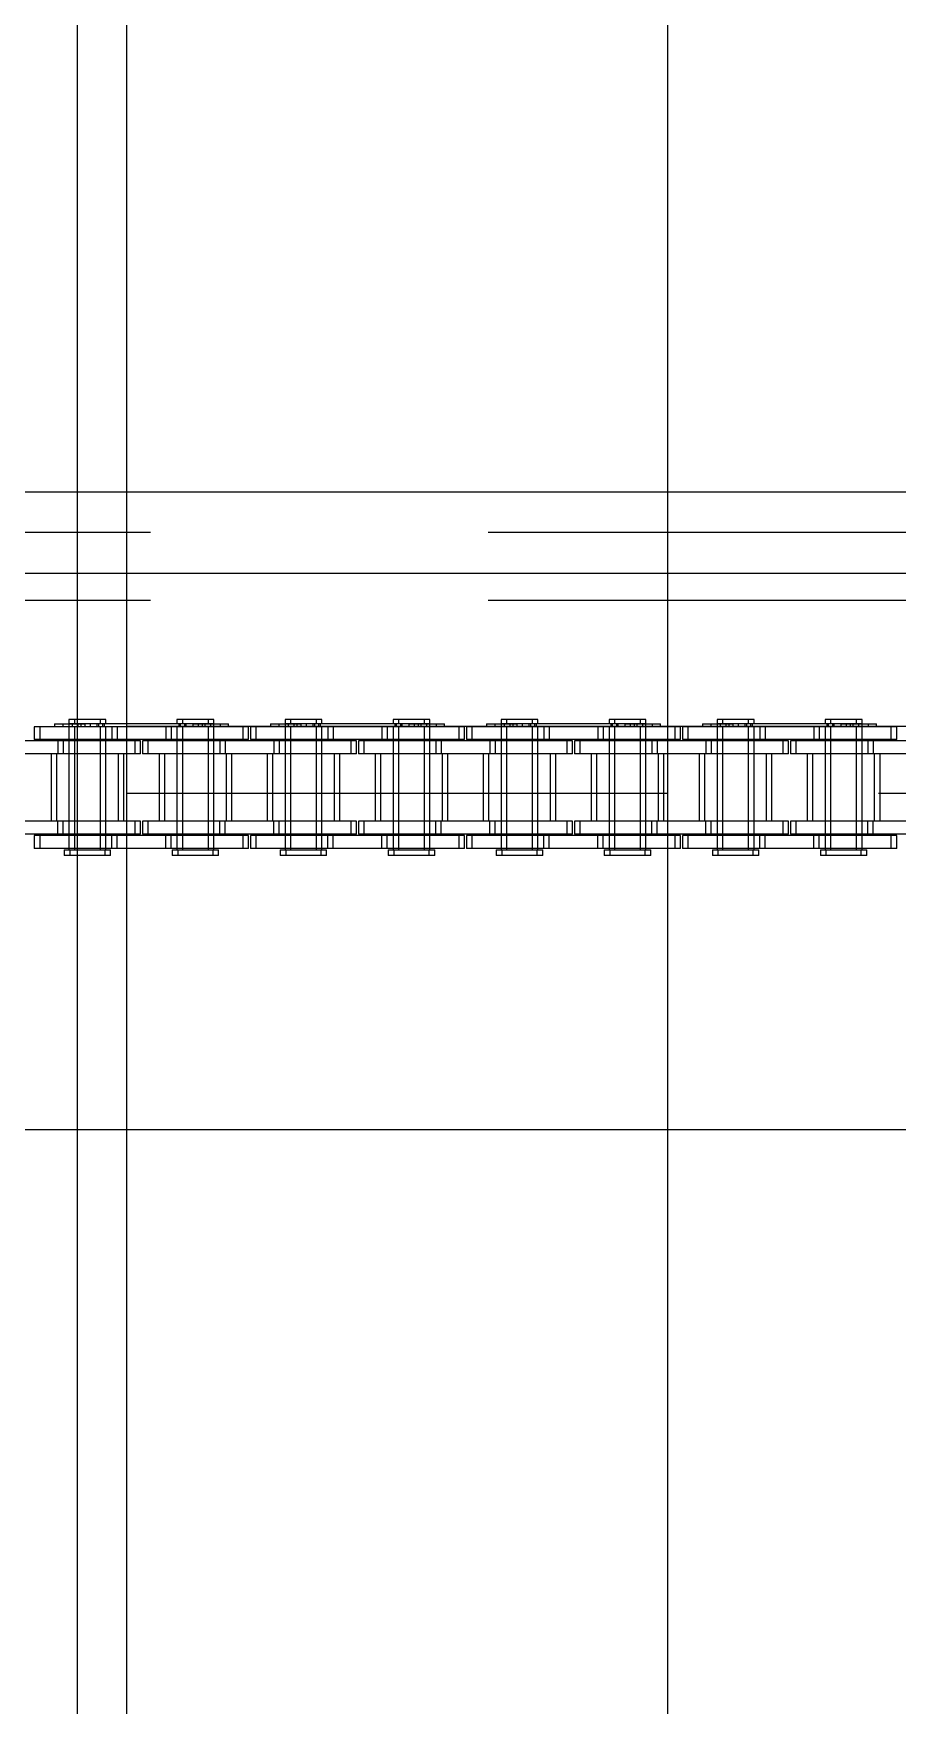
# Model space of a CAD drawing. Header units: metres. Extents: x 0 to 21025, y 0 to 14850.
# Drawn here: x 4383.7 to 4485.3, y 9193.4 to 9390.1 of the extents above; entities that cross this region are included whole.
import ezdxf

# ---------------------------------------------------------------- set-up
doc = ezdxf.new("R2010")
doc.units = ezdxf.units.M
doc.header["$LTSCALE"] = 25
doc.linetypes.add('HIDDEN2', pattern=[4.7625, 3.175, -1.5875])
for name, color, linetype in [('SL1', 8, 'Continuous'), ('SL4', 4, 'Continuous'), ('ST1', 7, 'HIDDEN2')]:
    doc.layers.add(name, color=color, linetype=linetype)

msp = doc.modelspace()

# ---------------------------------------------------------------- linework, layer by layer
at = {"layer": 'SL1'}
for p, q in [((4458.259, 9813.884), (4458.259, 9336.149)), ((4394.659, 9779.126), (4394.659, 8856.165)), ((4388.859, 9771.602), (4388.859, 8848.641)), ((4458.259, 9336.149), (4458.259, 9261.149)), ((4458.259, 9261.149), (4458.259, 9121.619))]:
    msp.add_line(p, q, dxfattribs=at)
at = {"layer": 'SL4'}
for p, q in [((4873.736, 9336.149), (3548.761, 9336.149)), ((3548.761, 9326.624), (4873.736, 9326.624)), ((3548.761, 9261.149), (4873.736, 9261.149))]:
    msp.add_line(p, q, dxfattribs=at)
at = {"layer": 'ST1'}
for p, q in [((4873.736, 9331.386), (3548.761, 9331.386)), ((3548.761, 9326.624), (4873.736, 9326.624)), ((4873.736, 9323.386), (3548.761, 9323.386)), ((4386.183, 9308.873), (4389.735, 9308.873)), ((4386.183, 9308.873), (4386.183, 9308.541)), ((4387.159, 9308.873), (4387.159, 9308.541)), ((4391.58, 9309.384), (4387.89, 9309.384)), ((4387.89, 9309.384), (4387.89, 9308.91)), ((4387.89, 9308.91), (4391.58, 9308.91)), ((4387.89, 9308.873), (4387.89, 9307.021)), ((4388.259, 9308.91), (4388.259, 9308.541)), ((4388.545, 9309.384), (4388.545, 9308.91)), ((4388.914, 9308.91), (4388.914, 9308.541)), ((4389.283, 9308.873), (4389.283, 9308.541)), ((4389.735, 9308.873), (4389.735, 9308.541)), ((4402.435, 9308.873), (4389.735, 9308.873)), ((4390.39, 9308.873), (4390.39, 9308.541)), ((4391.211, 9308.541), (4391.211, 9308.91)), ((4391.354, 9308.873), (4391.354, 9308.541)), ((4392.235, 9309.384), (4391.58, 9309.384)), ((4391.58, 9308.91), (4391.58, 9309.384)), ((4391.58, 9308.91), (4392.235, 9308.91)), ((4391.866, 9308.541), (4391.866, 9308.91)), ((4392.009, 9308.873), (4392.009, 9308.541)), ((4392.235, 9308.91), (4392.235, 9309.384)), ((4394.659, 9308.604), (4394.659, 9300.666)), ((4394.659, 9308.604), (4404.659, 9308.604)), ((4404.28, 9309.384), (4400.59, 9309.384)), ((4400.59, 9309.384), (4400.59, 9308.91)), ((4400.59, 9308.91), (4404.28, 9308.91)), ((4400.816, 9308.873), (4400.816, 9308.541)), ((4400.959, 9308.91), (4400.959, 9308.541)), ((4401.245, 9309.384), (4401.245, 9308.91)), ((4401.471, 9308.873), (4401.471, 9308.541)), ((4401.614, 9308.91), (4401.614, 9308.541)), ((4402.435, 9308.873), (4402.435, 9308.541)), ((4402.435, 9308.873), (4405.666, 9308.873)), ((4403.09, 9308.873), (4403.09, 9308.541)), ((4403.542, 9308.873), (4403.542, 9308.541)), ((4403.911, 9308.541), (4403.911, 9308.91)), ((4404.935, 9309.384), (4404.28, 9309.384)), ((4404.28, 9308.91), (4404.28, 9309.384)), ((4404.28, 9308.91), (4404.935, 9308.91)), ((4404.566, 9308.541), (4404.566, 9308.91)), ((4404.659, 9308.604), (4458.259, 9308.604)), ((4404.935, 9308.91), (4404.935, 9309.384)), ((4404.935, 9307.021), (4404.935, 9308.873)), ((4405.666, 9308.873), (4405.666, 9308.541)), ((4405.666, 9308.873), (4406.642, 9308.873)), ((4406.642, 9308.541), (4406.642, 9308.873)), ((4411.583, 9308.873), (4415.135, 9308.873)), ((4411.583, 9308.873), (4411.583, 9308.541)), ((4412.559, 9308.873), (4412.559, 9308.541)), ((4416.98, 9309.384), (4413.29, 9309.384)), ((4413.29, 9309.384), (4413.29, 9308.91)), ((4413.29, 9308.91), (4416.98, 9308.91)), ((4413.29, 9308.873), (4413.29, 9307.021)), ((4413.659, 9308.91), (4413.659, 9308.541)), ((4413.945, 9309.384), (4413.945, 9308.91)), ((4414.314, 9308.91), (4414.314, 9308.541)), ((4414.683, 9308.873), (4414.683, 9308.541)), ((4415.135, 9308.873), (4415.135, 9308.541)), ((4427.835, 9308.873), (4415.135, 9308.873)), ((4415.79, 9308.873), (4415.79, 9308.541)), ((4416.611, 9308.541), (4416.611, 9308.91)), ((4416.754, 9308.873), (4416.754, 9308.541)), ((4417.635, 9309.384), (4416.98, 9309.384)), ((4416.98, 9308.91), (4416.98, 9309.384)), ((4416.98, 9308.91), (4417.635, 9308.91)), ((4417.266, 9308.541), (4417.266, 9308.91)), ((4417.409, 9308.873), (4417.409, 9308.541)), ((4417.635, 9308.91), (4417.635, 9309.384)), ((4429.68, 9309.384), (4425.99, 9309.384)), ((4425.99, 9309.384), (4425.99, 9308.91)), ((4425.99, 9308.91), (4429.68, 9308.91)), ((4426.216, 9308.873), (4426.216, 9308.541)), ((4426.359, 9308.91), (4426.359, 9308.541)), ((4426.645, 9309.384), (4426.645, 9308.91)), ((4426.871, 9308.873), (4426.871, 9308.541)), ((4427.014, 9308.91), (4427.014, 9308.541)), ((4427.835, 9308.873), (4427.835, 9308.541)), ((4427.835, 9308.873), (4431.066, 9308.873)), ((4428.49, 9308.873), (4428.49, 9308.541)), ((4428.942, 9308.873), (4428.942, 9308.541)), ((4429.311, 9308.541), (4429.311, 9308.91)), ((4430.335, 9309.384), (4429.68, 9309.384)), ((4429.68, 9308.91), (4429.68, 9309.384)), ((4429.68, 9308.91), (4430.335, 9308.91)), ((4429.966, 9308.541), (4429.966, 9308.91)), ((4430.335, 9308.91), (4430.335, 9309.384)), ((4430.335, 9307.021), (4430.335, 9308.873)), ((4431.066, 9308.873), (4431.066, 9308.541)), ((4431.066, 9308.873), (4432.042, 9308.873)), ((4432.042, 9308.541), (4432.042, 9308.873)), ((4436.983, 9308.873), (4440.535, 9308.873)), ((4436.983, 9308.873), (4436.983, 9308.541)), ((4437.959, 9308.873), (4437.959, 9308.541)), ((4442.38, 9309.384), (4438.69, 9309.384)), ((4438.69, 9309.384), (4438.69, 9308.91)), ((4438.69, 9308.91), (4442.38, 9308.91)), ((4438.69, 9308.873), (4438.69, 9307.021)), ((4439.059, 9308.91), (4439.059, 9308.541)), ((4439.345, 9309.384), (4439.345, 9308.91)), ((4439.714, 9308.91), (4439.714, 9308.541)), ((4440.083, 9308.873), (4440.083, 9308.541)), ((4440.535, 9308.873), (4440.535, 9308.541)), ((4453.235, 9308.873), (4440.535, 9308.873)), ((4441.19, 9308.873), (4441.19, 9308.541)), ((4442.011, 9308.541), (4442.011, 9308.91)), ((4442.154, 9308.873), (4442.154, 9308.541)), ((4443.035, 9309.384), (4442.38, 9309.384)), ((4442.38, 9308.91), (4442.38, 9309.384)), ((4442.38, 9308.91), (4443.035, 9308.91)), ((4442.666, 9308.541), (4442.666, 9308.91)), ((4442.809, 9308.873), (4442.809, 9308.541)), ((4443.035, 9308.91), (4443.035, 9309.384)), ((4455.08, 9309.384), (4451.39, 9309.384)), ((4451.39, 9309.384), (4451.39, 9308.91)), ((4451.39, 9308.91), (4455.08, 9308.91)), ((4451.616, 9308.873), (4451.616, 9308.541)), ((4451.759, 9308.91), (4451.759, 9308.541)), ((4452.045, 9309.384), (4452.045, 9308.91)), ((4452.271, 9308.873), (4452.271, 9308.541)), ((4452.414, 9308.91), (4452.414, 9308.541)), ((4453.235, 9308.873), (4453.235, 9308.541)), ((4453.235, 9308.873), (4456.466, 9308.873)), ((4453.89, 9308.873), (4453.89, 9308.541)), ((4454.342, 9308.873), (4454.342, 9308.541)), ((4454.711, 9308.541), (4454.711, 9308.91)), ((4455.735, 9309.384), (4455.08, 9309.384)), ((4455.08, 9308.91), (4455.08, 9309.384)), ((4455.08, 9308.91), (4455.735, 9308.91)), ((4455.366, 9308.541), (4455.366, 9308.91)), ((4455.735, 9308.91), (4455.735, 9309.384)), ((4455.735, 9307.021), (4455.735, 9308.873)), ((4456.466, 9308.873), (4456.466, 9308.541)), ((4456.466, 9308.873), (4457.442, 9308.873)), ((4457.442, 9308.541), (4457.442, 9308.873)), ((4458.259, 9308.604), (4681.499, 9308.604)), ((4462.383, 9308.873), (4465.935, 9308.873)), ((4462.383, 9308.873), (4462.383, 9308.541)), ((4463.359, 9308.873), (4463.359, 9308.541)), ((4467.78, 9309.384), (4464.09, 9309.384)), ((4464.09, 9309.384), (4464.09, 9308.91)), ((4464.09, 9308.91), (4467.78, 9308.91)), ((4464.09, 9308.873), (4464.09, 9307.021)), ((4464.459, 9308.91), (4464.459, 9308.541)), ((4464.745, 9309.384), (4464.745, 9308.91)), ((4465.114, 9308.91), (4465.114, 9308.541)), ((4465.483, 9308.873), (4465.483, 9308.541)), ((4465.935, 9308.873), (4465.935, 9308.541)), ((4478.635, 9308.873), (4465.935, 9308.873)), ((4466.59, 9308.873), (4466.59, 9308.541)), ((4467.411, 9308.541), (4467.411, 9308.91)), ((4467.554, 9308.873), (4467.554, 9308.541)), ((4468.435, 9309.384), (4467.78, 9309.384)), ((4467.78, 9308.91), (4467.78, 9309.384)), ((4467.78, 9308.91), (4468.435, 9308.91)), ((4468.066, 9308.541), (4468.066, 9308.91)), ((4468.209, 9308.873), (4468.209, 9308.541)), ((4468.435, 9308.91), (4468.435, 9309.384)), ((4480.48, 9309.384), (4476.79, 9309.384)), ((4476.79, 9309.384), (4476.79, 9308.91)), ((4476.79, 9308.91), (4480.48, 9308.91)), ((4477.016, 9308.873), (4477.016, 9308.541)), ((4477.159, 9308.91), (4477.159, 9308.541)), ((4477.445, 9309.384), (4477.445, 9308.91)), ((4477.671, 9308.873), (4477.671, 9308.541)), ((4477.814, 9308.91), (4477.814, 9308.541)), ((4478.635, 9308.873), (4478.635, 9308.541)), ((4478.635, 9308.873), (4481.866, 9308.873)), ((4479.29, 9308.873), (4479.29, 9308.541)), ((4479.742, 9308.873), (4479.742, 9308.541)), ((4480.111, 9308.541), (4480.111, 9308.91)), ((4481.135, 9309.384), (4480.48, 9309.384)), ((4480.48, 9308.91), (4480.48, 9309.384)), ((4480.48, 9308.91), (4481.135, 9308.91)), ((4480.766, 9308.541), (4480.766, 9308.91)), ((4481.135, 9308.91), (4481.135, 9309.384)), ((4481.135, 9307.021), (4481.135, 9308.873)), ((4481.866, 9308.873), (4481.866, 9308.541)), ((4481.866, 9308.873), (4482.842, 9308.873)), ((4482.842, 9308.541), (4482.842, 9308.873)), ((4386.56, 9306.869), (4380.21, 9306.869)), ((4392.91, 9308.541), (4383.815, 9308.541)), ((4383.815, 9308.541), (4383.815, 9307.021)), ((4392.91, 9307.021), (4383.815, 9307.021)), ((4384.47, 9308.541), (4384.47, 9307.021)), ((4386.56, 9306.869), (4386.56, 9305.349)), ((4395.655, 9306.869), (4386.56, 9306.869)), ((4387.215, 9306.869), (4387.215, 9305.349)), ((4387.89, 9308.541), (4387.89, 9294.042)), ((4387.89, 9306.869), (4387.89, 9305.349)), ((4388.545, 9308.541), (4388.545, 9307.021)), ((4388.545, 9308.541), (4388.545, 9294.042)), ((4388.545, 9306.869), (4388.545, 9305.349)), ((4391.58, 9307.021), (4391.58, 9308.541)), ((4391.58, 9294.042), (4391.58, 9308.541)), ((4391.58, 9305.349), (4391.58, 9306.869)), ((4392.235, 9307.021), (4392.235, 9308.541)), ((4392.235, 9294.042), (4392.235, 9308.541)), ((4392.235, 9305.349), (4392.235, 9306.869)), ((4392.91, 9308.541), (4392.91, 9307.021)), ((4399.26, 9308.541), (4392.91, 9308.541)), ((4399.26, 9307.021), (4392.91, 9307.021)), ((4393.565, 9308.541), (4393.565, 9307.021)), ((4396.31, 9306.869), (4395.655, 9306.869)), ((4395.655, 9305.349), (4395.655, 9306.869)), ((4396.31, 9305.349), (4396.31, 9306.869)), ((4405.61, 9306.869), (4396.515, 9306.869)), ((4396.515, 9306.869), (4396.515, 9305.349)), ((4397.17, 9306.869), (4397.17, 9305.349)), ((4399.26, 9308.541), (4399.26, 9307.021)), ((4408.355, 9308.541), (4399.26, 9308.541)), ((4408.355, 9307.021), (4399.26, 9307.021)), ((4399.915, 9308.541), (4399.915, 9307.021)), ((4400.59, 9308.541), (4400.59, 9307.021)), ((4400.59, 9308.541), (4400.59, 9294.042)), ((4400.59, 9306.869), (4400.59, 9305.349)), ((4401.245, 9308.541), (4401.245, 9307.021)), ((4401.245, 9308.541), (4401.245, 9294.042)), ((4401.245, 9306.869), (4401.245, 9305.349)), ((4404.28, 9307.021), (4404.28, 9308.541)), ((4404.28, 9294.042), (4404.28, 9308.541)), ((4404.28, 9305.349), (4404.28, 9306.869)), ((4404.935, 9294.042), (4404.935, 9308.541)), ((4404.935, 9305.349), (4404.935, 9306.869)), ((4405.61, 9306.869), (4405.61, 9305.349)), ((4411.96, 9306.869), (4405.61, 9306.869)), ((4406.265, 9306.869), (4406.265, 9305.349)), ((4409.01, 9308.541), (4408.355, 9308.541)), ((4408.355, 9307.021), (4408.355, 9308.541)), ((4409.01, 9307.021), (4408.355, 9307.021)), ((4409.01, 9307.021), (4409.01, 9308.541)), ((4418.31, 9308.541), (4409.215, 9308.541)), ((4409.215, 9308.541), (4409.215, 9307.021)), ((4418.31, 9307.021), (4409.215, 9307.021)), ((4409.87, 9308.541), (4409.87, 9307.021)), ((4411.96, 9306.869), (4411.96, 9305.349)), ((4421.055, 9306.869), (4411.96, 9306.869)), ((4412.615, 9306.869), (4412.615, 9305.349)), ((4413.29, 9308.541), (4413.29, 9294.042)), ((4413.29, 9306.869), (4413.29, 9305.349)), ((4413.945, 9308.541), (4413.945, 9307.021)), ((4413.945, 9308.541), (4413.945, 9294.042)), ((4413.945, 9306.869), (4413.945, 9305.349)), ((4416.98, 9307.021), (4416.98, 9308.541)), ((4416.98, 9294.042), (4416.98, 9308.541)), ((4416.98, 9305.349), (4416.98, 9306.869)), ((4417.635, 9307.021), (4417.635, 9308.541)), ((4417.635, 9294.042), (4417.635, 9308.541)), ((4417.635, 9305.349), (4417.635, 9306.869)), ((4418.31, 9308.541), (4418.31, 9307.021)), ((4424.66, 9308.541), (4418.31, 9308.541)), ((4424.66, 9307.021), (4418.31, 9307.021)), ((4418.965, 9308.541), (4418.965, 9307.021)), ((4421.71, 9306.869), (4421.055, 9306.869)), ((4421.055, 9305.349), (4421.055, 9306.869)), ((4421.71, 9305.349), (4421.71, 9306.869)), ((4431.01, 9306.869), (4421.915, 9306.869)), ((4421.915, 9306.869), (4421.915, 9305.349)), ((4422.57, 9306.869), (4422.57, 9305.349)), ((4424.66, 9308.541), (4424.66, 9307.021)), ((4433.755, 9308.541), (4424.66, 9308.541)), ((4433.755, 9307.021), (4424.66, 9307.021)), ((4425.315, 9308.541), (4425.315, 9307.021)), ((4425.99, 9308.541), (4425.99, 9307.021)), ((4425.99, 9308.541), (4425.99, 9294.042)), ((4425.99, 9306.869), (4425.99, 9305.349)), ((4426.645, 9308.541), (4426.645, 9307.021)), ((4426.645, 9308.541), (4426.645, 9294.042)), ((4426.645, 9306.869), (4426.645, 9305.349)), ((4429.68, 9307.021), (4429.68, 9308.541)), ((4429.68, 9294.042), (4429.68, 9308.541)), ((4429.68, 9305.349), (4429.68, 9306.869)), ((4430.335, 9294.042), (4430.335, 9308.541)), ((4430.335, 9305.349), (4430.335, 9306.869)), ((4431.01, 9306.869), (4431.01, 9305.349)), ((4437.36, 9306.869), (4431.01, 9306.869)), ((4431.665, 9306.869), (4431.665, 9305.349)), ((4434.41, 9308.541), (4433.755, 9308.541)), ((4433.755, 9307.021), (4433.755, 9308.541)), ((4434.41, 9307.021), (4433.755, 9307.021)), ((4434.41, 9307.021), (4434.41, 9308.541)), ((4443.71, 9308.541), (4434.615, 9308.541)), ((4434.615, 9308.541), (4434.615, 9307.021)), ((4443.71, 9307.021), (4434.615, 9307.021)), ((4435.27, 9308.541), (4435.27, 9307.021)), ((4437.36, 9306.869), (4437.36, 9305.349)), ((4446.455, 9306.869), (4437.36, 9306.869)), ((4438.015, 9306.869), (4438.015, 9305.349)), ((4438.69, 9308.541), (4438.69, 9294.042)), ((4438.69, 9306.869), (4438.69, 9305.349)), ((4439.345, 9308.541), (4439.345, 9307.021)), ((4439.345, 9308.541), (4439.345, 9294.042)), ((4439.345, 9306.869), (4439.345, 9305.349)), ((4442.38, 9307.021), (4442.38, 9308.541)), ((4442.38, 9294.042), (4442.38, 9308.541)), ((4442.38, 9305.349), (4442.38, 9306.869)), ((4443.035, 9307.021), (4443.035, 9308.541)), ((4443.035, 9294.042), (4443.035, 9308.541)), ((4443.035, 9305.349), (4443.035, 9306.869)), ((4443.71, 9308.541), (4443.71, 9307.021)), ((4450.06, 9308.541), (4443.71, 9308.541)), ((4450.06, 9307.021), (4443.71, 9307.021)), ((4444.365, 9308.541), (4444.365, 9307.021)), ((4447.11, 9306.869), (4446.455, 9306.869)), ((4446.455, 9305.349), (4446.455, 9306.869)), ((4447.11, 9305.349), (4447.11, 9306.869)), ((4456.41, 9306.869), (4447.315, 9306.869)), ((4447.315, 9306.869), (4447.315, 9305.349)), ((4447.97, 9306.869), (4447.97, 9305.349)), ((4450.06, 9308.541), (4450.06, 9307.021)), ((4459.155, 9308.541), (4450.06, 9308.541)), ((4459.155, 9307.021), (4450.06, 9307.021)), ((4450.715, 9308.541), (4450.715, 9307.021)), ((4451.39, 9308.541), (4451.39, 9307.021)), ((4451.39, 9308.541), (4451.39, 9294.042)), ((4451.39, 9306.869), (4451.39, 9305.349)), ((4452.045, 9308.541), (4452.045, 9307.021)), ((4452.045, 9308.541), (4452.045, 9294.042)), ((4452.045, 9306.869), (4452.045, 9305.349)), ((4455.08, 9307.021), (4455.08, 9308.541)), ((4455.08, 9294.042), (4455.08, 9308.541)), ((4455.08, 9305.349), (4455.08, 9306.869)), ((4455.735, 9294.042), (4455.735, 9308.541)), ((4455.735, 9305.349), (4455.735, 9306.869)), ((4456.41, 9306.869), (4456.41, 9305.349)), ((4462.76, 9306.869), (4456.41, 9306.869)), ((4457.065, 9306.869), (4457.065, 9305.349)), ((4459.81, 9308.541), (4459.155, 9308.541)), ((4459.155, 9307.021), (4459.155, 9308.541)), ((4459.81, 9307.021), (4459.155, 9307.021)), ((4459.81, 9307.021), (4459.81, 9308.541)), ((4469.11, 9308.541), (4460.015, 9308.541)), ((4460.015, 9308.541), (4460.015, 9307.021)), ((4469.11, 9307.021), (4460.015, 9307.021)), ((4460.67, 9308.541), (4460.67, 9307.021)), ((4462.76, 9306.869), (4462.76, 9305.349)), ((4471.855, 9306.869), (4462.76, 9306.869)), ((4463.415, 9306.869), (4463.415, 9305.349)), ((4464.09, 9308.541), (4464.09, 9294.042)), ((4464.09, 9306.869), (4464.09, 9305.349)), ((4464.745, 9308.541), (4464.745, 9307.021)), ((4464.745, 9308.541), (4464.745, 9294.042)), ((4464.745, 9306.869), (4464.745, 9305.349)), ((4467.78, 9307.021), (4467.78, 9308.541)), ((4467.78, 9294.042), (4467.78, 9308.541)), ((4467.78, 9305.349), (4467.78, 9306.869)), ((4468.435, 9307.021), (4468.435, 9308.541)), ((4468.435, 9294.042), (4468.435, 9308.541)), ((4468.435, 9305.349), (4468.435, 9306.869)), ((4469.11, 9308.541), (4469.11, 9307.021)), ((4475.46, 9308.541), (4469.11, 9308.541)), ((4475.46, 9307.021), (4469.11, 9307.021)), ((4469.765, 9308.541), (4469.765, 9307.021)), ((4472.51, 9306.869), (4471.855, 9306.869)), ((4471.855, 9305.349), (4471.855, 9306.869)), ((4472.51, 9305.349), (4472.51, 9306.869)), ((4481.81, 9306.869), (4472.715, 9306.869)), ((4472.715, 9306.869), (4472.715, 9305.349)), ((4473.37, 9306.869), (4473.37, 9305.349)), ((4475.46, 9308.541), (4475.46, 9307.021)), ((4484.555, 9308.541), (4475.46, 9308.541)), ((4484.555, 9307.021), (4475.46, 9307.021)), ((4476.115, 9308.541), (4476.115, 9307.021)), ((4476.79, 9308.541), (4476.79, 9307.021)), ((4476.79, 9308.541), (4476.79, 9294.042)), ((4476.79, 9306.869), (4476.79, 9305.349)), ((4477.445, 9308.541), (4477.445, 9307.021)), ((4477.445, 9308.541), (4477.445, 9294.042)), ((4477.445, 9306.869), (4477.445, 9305.349)), ((4480.48, 9307.021), (4480.48, 9308.541)), ((4480.48, 9294.042), (4480.48, 9308.541)), ((4480.48, 9305.349), (4480.48, 9306.869)), ((4481.135, 9294.042), (4481.135, 9308.541)), ((4481.135, 9305.349), (4481.135, 9306.869)), ((4481.81, 9306.869), (4481.81, 9305.349)), ((4488.16, 9306.869), (4481.81, 9306.869)), ((4482.465, 9306.869), (4482.465, 9305.349)), ((4485.21, 9308.541), (4484.555, 9308.541)), ((4484.555, 9307.021), (4484.555, 9308.541)), ((4485.21, 9307.021), (4484.555, 9307.021)), ((4485.21, 9307.021), (4485.21, 9308.541)), ((4386.56, 9305.349), (4380.21, 9305.349)), ((4385.775, 9305.349), (4385.775, 9297.419)), ((4386.43, 9305.349), (4386.43, 9297.419)), ((4395.655, 9305.349), (4386.56, 9305.349)), ((4387.89, 9305.349), (4387.89, 9297.419)), ((4388.545, 9305.349), (4388.545, 9297.419)), ((4391.58, 9297.419), (4391.58, 9305.349)), ((4392.235, 9297.419), (4392.235, 9305.349)), ((4393.695, 9297.419), (4393.695, 9305.349)), ((4394.35, 9297.419), (4394.35, 9305.349)), ((4396.31, 9305.349), (4395.655, 9305.349)), ((4405.61, 9305.349), (4396.515, 9305.349)), ((4398.475, 9305.349), (4398.475, 9297.419)), ((4399.13, 9305.349), (4399.13, 9297.419)), ((4400.59, 9305.349), (4400.59, 9297.419)), ((4401.245, 9305.349), (4401.245, 9297.419)), ((4404.28, 9297.419), (4404.28, 9305.349)), ((4404.935, 9297.419), (4404.935, 9305.349)), ((4411.96, 9305.349), (4405.61, 9305.349)), ((4406.395, 9297.419), (4406.395, 9305.349)), ((4407.05, 9297.419), (4407.05, 9305.349)), ((4411.175, 9305.349), (4411.175, 9297.419)), ((4411.83, 9305.349), (4411.83, 9297.419)), ((4421.055, 9305.349), (4411.96, 9305.349)), ((4413.29, 9305.349), (4413.29, 9297.419)), ((4413.945, 9305.349), (4413.945, 9297.419)), ((4416.98, 9297.419), (4416.98, 9305.349)), ((4417.635, 9297.419), (4417.635, 9305.349)), ((4419.095, 9297.419), (4419.095, 9305.349)), ((4419.75, 9297.419), (4419.75, 9305.349)), ((4421.71, 9305.349), (4421.055, 9305.349)), ((4431.01, 9305.349), (4421.915, 9305.349)), ((4423.875, 9305.349), (4423.875, 9297.419)), ((4424.53, 9305.349), (4424.53, 9297.419)), ((4425.99, 9305.349), (4425.99, 9297.419)), ((4426.645, 9305.349), (4426.645, 9297.419)), ((4429.68, 9297.419), (4429.68, 9305.349)), ((4430.335, 9297.419), (4430.335, 9305.349)), ((4437.36, 9305.349), (4431.01, 9305.349)), ((4431.795, 9297.419), (4431.795, 9305.349)), ((4432.45, 9297.419), (4432.45, 9305.349)), ((4436.575, 9305.349), (4436.575, 9297.419)), ((4437.23, 9305.349), (4437.23, 9297.419)), ((4446.455, 9305.349), (4437.36, 9305.349)), ((4438.69, 9305.349), (4438.69, 9297.419)), ((4439.345, 9305.349), (4439.345, 9297.419)), ((4442.38, 9297.419), (4442.38, 9305.349)), ((4443.035, 9297.419), (4443.035, 9305.349)), ((4444.495, 9297.419), (4444.495, 9305.349)), ((4445.15, 9297.419), (4445.15, 9305.349)), ((4447.11, 9305.349), (4446.455, 9305.349)), ((4456.41, 9305.349), (4447.315, 9305.349)), ((4449.275, 9305.349), (4449.275, 9297.419)), ((4449.93, 9305.349), (4449.93, 9297.419)), ((4451.39, 9305.349), (4451.39, 9297.419)), ((4452.045, 9305.349), (4452.045, 9297.419)), ((4455.08, 9297.419), (4455.08, 9305.349)), ((4455.735, 9297.419), (4455.735, 9305.349)), ((4462.76, 9305.349), (4456.41, 9305.349)), ((4457.195, 9297.419), (4457.195, 9305.349)), ((4457.85, 9297.419), (4457.85, 9305.349)), ((4461.975, 9305.349), (4461.975, 9297.419)), ((4462.63, 9305.349), (4462.63, 9297.419)), ((4471.855, 9305.349), (4462.76, 9305.349)), ((4464.09, 9305.349), (4464.09, 9297.419)), ((4464.745, 9305.349), (4464.745, 9297.419)), ((4467.78, 9297.419), (4467.78, 9305.349)), ((4468.435, 9297.419), (4468.435, 9305.349)), ((4469.895, 9297.419), (4469.895, 9305.349)), ((4470.55, 9297.419), (4470.55, 9305.349)), ((4472.51, 9305.349), (4471.855, 9305.349)), ((4481.81, 9305.349), (4472.715, 9305.349)), ((4474.675, 9305.349), (4474.675, 9297.419)), ((4475.33, 9305.349), (4475.33, 9297.419)), ((4476.79, 9305.349), (4476.79, 9297.419)), ((4477.445, 9305.349), (4477.445, 9297.419)), ((4480.48, 9297.419), (4480.48, 9305.349)), ((4481.135, 9297.419), (4481.135, 9305.349)), ((4488.16, 9305.349), (4481.81, 9305.349)), ((4482.595, 9297.419), (4482.595, 9305.349)), ((4483.25, 9297.419), (4483.25, 9305.349)), ((4404.659, 9300.666), (4394.659, 9300.666)), ((4458.259, 9300.666), (4404.659, 9300.666)), ((4681.499, 9300.666), (4458.259, 9300.666)), ((4386.56, 9297.419), (4380.21, 9297.419)), ((4386.56, 9295.899), (4386.56, 9297.419)), ((4395.655, 9297.419), (4386.56, 9297.419)), ((4387.215, 9295.899), (4387.215, 9297.419)), ((4387.89, 9297.419), (4387.89, 9295.899)), ((4388.545, 9297.419), (4388.545, 9295.899)), ((4391.58, 9295.899), (4391.58, 9297.419)), ((4392.235, 9295.899), (4392.235, 9297.419)), ((4396.31, 9297.419), (4395.655, 9297.419)), ((4395.655, 9295.899), (4395.655, 9297.419)), ((4396.31, 9295.899), (4396.31, 9297.419)), ((4405.61, 9297.419), (4396.515, 9297.419)), ((4396.515, 9297.419), (4396.515, 9295.899)), ((4397.17, 9297.419), (4397.17, 9295.899)), ((4400.59, 9297.419), (4400.59, 9295.899)), ((4401.245, 9297.419), (4401.245, 9295.899)), ((4404.28, 9295.899), (4404.28, 9297.419)), ((4404.935, 9295.899), (4404.935, 9297.419)), ((4405.61, 9295.899), (4405.61, 9297.419)), ((4411.96, 9297.419), (4405.61, 9297.419)), ((4406.265, 9295.899), (4406.265, 9297.419)), ((4411.96, 9295.899), (4411.96, 9297.419)), ((4421.055, 9297.419), (4411.96, 9297.419)), ((4412.615, 9295.899), (4412.615, 9297.419)), ((4413.29, 9297.419), (4413.29, 9295.899)), ((4413.945, 9297.419), (4413.945, 9295.899)), ((4416.98, 9295.899), (4416.98, 9297.419)), ((4417.635, 9295.899), (4417.635, 9297.419)), ((4421.71, 9297.419), (4421.055, 9297.419)), ((4421.055, 9295.899), (4421.055, 9297.419)), ((4421.71, 9295.899), (4421.71, 9297.419)), ((4431.01, 9297.419), (4421.915, 9297.419)), ((4421.915, 9297.419), (4421.915, 9295.899)), ((4422.57, 9297.419), (4422.57, 9295.899)), ((4425.99, 9297.419), (4425.99, 9295.899)), ((4426.645, 9297.419), (4426.645, 9295.899)), ((4429.68, 9295.899), (4429.68, 9297.419)), ((4430.335, 9295.899), (4430.335, 9297.419)), ((4431.01, 9295.899), (4431.01, 9297.419)), ((4437.36, 9297.419), (4431.01, 9297.419)), ((4431.665, 9295.899), (4431.665, 9297.419)), ((4437.36, 9295.899), (4437.36, 9297.419)), ((4446.455, 9297.419), (4437.36, 9297.419)), ((4438.015, 9295.899), (4438.015, 9297.419)), ((4438.69, 9297.419), (4438.69, 9295.899)), ((4439.345, 9297.419), (4439.345, 9295.899)), ((4442.38, 9295.899), (4442.38, 9297.419)), ((4443.035, 9295.899), (4443.035, 9297.419)), ((4447.11, 9297.419), (4446.455, 9297.419)), ((4446.455, 9295.899), (4446.455, 9297.419)), ((4447.11, 9295.899), (4447.11, 9297.419)), ((4456.41, 9297.419), (4447.315, 9297.419)), ((4447.315, 9297.419), (4447.315, 9295.899)), ((4447.97, 9297.419), (4447.97, 9295.899)), ((4451.39, 9297.419), (4451.39, 9295.899)), ((4452.045, 9297.419), (4452.045, 9295.899)), ((4455.08, 9295.899), (4455.08, 9297.419)), ((4455.735, 9295.899), (4455.735, 9297.419)), ((4456.41, 9295.899), (4456.41, 9297.419)), ((4462.76, 9297.419), (4456.41, 9297.419)), ((4457.065, 9295.899), (4457.065, 9297.419)), ((4462.76, 9295.899), (4462.76, 9297.419)), ((4471.855, 9297.419), (4462.76, 9297.419)), ((4463.415, 9295.899), (4463.415, 9297.419)), ((4464.09, 9297.419), (4464.09, 9295.899)), ((4464.745, 9297.419), (4464.745, 9295.899)), ((4467.78, 9295.899), (4467.78, 9297.419)), ((4468.435, 9295.899), (4468.435, 9297.419)), ((4472.51, 9297.419), (4471.855, 9297.419)), ((4471.855, 9295.899), (4471.855, 9297.419)), ((4472.51, 9295.899), (4472.51, 9297.419)), ((4481.81, 9297.419), (4472.715, 9297.419)), ((4472.715, 9297.419), (4472.715, 9295.899)), ((4473.37, 9297.419), (4473.37, 9295.899)), ((4476.79, 9297.419), (4476.79, 9295.899)), ((4477.445, 9297.419), (4477.445, 9295.899)), ((4480.48, 9295.899), (4480.48, 9297.419)), ((4481.135, 9295.899), (4481.135, 9297.419)), ((4481.81, 9295.899), (4481.81, 9297.419)), ((4488.16, 9297.419), (4481.81, 9297.419)), ((4482.465, 9295.899), (4482.465, 9297.419)), ((4386.56, 9295.899), (4380.21, 9295.899)), ((4392.91, 9295.747), (4383.815, 9295.747)), ((4383.815, 9295.747), (4383.815, 9294.227)), ((4384.47, 9295.747), (4384.47, 9294.227)), ((4395.655, 9295.899), (4386.56, 9295.899)), ((4387.89, 9295.747), (4387.89, 9294.227)), ((4388.545, 9295.747), (4388.545, 9294.227)), ((4391.58, 9294.227), (4391.58, 9295.747)), ((4392.235, 9294.227), (4392.235, 9295.747)), ((4392.91, 9294.227), (4392.91, 9295.747)), ((4399.26, 9295.747), (4392.91, 9295.747)), ((4393.565, 9294.227), (4393.565, 9295.747)), ((4396.31, 9295.899), (4395.655, 9295.899)), ((4405.61, 9295.899), (4396.515, 9295.899)), ((4399.26, 9294.227), (4399.26, 9295.747)), ((4408.355, 9295.747), (4399.26, 9295.747)), ((4399.915, 9294.227), (4399.915, 9295.747)), ((4400.59, 9295.747), (4400.59, 9294.227)), ((4401.245, 9295.747), (4401.245, 9294.227)), ((4404.28, 9294.227), (4404.28, 9295.747)), ((4404.935, 9294.227), (4404.935, 9295.747)), ((4411.96, 9295.899), (4405.61, 9295.899)), ((4409.01, 9295.747), (4408.355, 9295.747)), ((4408.355, 9294.227), (4408.355, 9295.747)), ((4409.01, 9294.227), (4409.01, 9295.747)), ((4418.31, 9295.747), (4409.215, 9295.747)), ((4409.215, 9295.747), (4409.215, 9294.227)), ((4409.87, 9295.747), (4409.87, 9294.227)), ((4421.055, 9295.899), (4411.96, 9295.899)), ((4413.29, 9295.747), (4413.29, 9294.227)), ((4413.945, 9295.747), (4413.945, 9294.227)), ((4416.98, 9294.227), (4416.98, 9295.747)), ((4417.635, 9294.227), (4417.635, 9295.747)), ((4418.31, 9294.227), (4418.31, 9295.747)), ((4424.66, 9295.747), (4418.31, 9295.747)), ((4418.965, 9294.227), (4418.965, 9295.747)), ((4421.71, 9295.899), (4421.055, 9295.899)), ((4431.01, 9295.899), (4421.915, 9295.899)), ((4424.66, 9294.227), (4424.66, 9295.747)), ((4433.755, 9295.747), (4424.66, 9295.747)), ((4425.315, 9294.227), (4425.315, 9295.747)), ((4425.99, 9295.747), (4425.99, 9294.227)), ((4426.645, 9295.747), (4426.645, 9294.227)), ((4429.68, 9294.227), (4429.68, 9295.747)), ((4430.335, 9294.227), (4430.335, 9295.747)), ((4437.36, 9295.899), (4431.01, 9295.899)), ((4434.41, 9295.747), (4433.755, 9295.747)), ((4433.755, 9294.227), (4433.755, 9295.747)), ((4434.41, 9294.227), (4434.41, 9295.747)), ((4443.71, 9295.747), (4434.615, 9295.747)), ((4434.615, 9295.747), (4434.615, 9294.227)), ((4435.27, 9295.747), (4435.27, 9294.227)), ((4446.455, 9295.899), (4437.36, 9295.899)), ((4438.69, 9295.747), (4438.69, 9294.227)), ((4439.345, 9295.747), (4439.345, 9294.227)), ((4442.38, 9294.227), (4442.38, 9295.747)), ((4443.035, 9294.227), (4443.035, 9295.747)), ((4443.71, 9294.227), (4443.71, 9295.747)), ((4450.06, 9295.747), (4443.71, 9295.747)), ((4444.365, 9294.227), (4444.365, 9295.747)), ((4447.11, 9295.899), (4446.455, 9295.899)), ((4456.41, 9295.899), (4447.315, 9295.899)), ((4450.06, 9294.227), (4450.06, 9295.747)), ((4459.155, 9295.747), (4450.06, 9295.747)), ((4450.715, 9294.227), (4450.715, 9295.747)), ((4451.39, 9295.747), (4451.39, 9294.227)), ((4452.045, 9295.747), (4452.045, 9294.227)), ((4455.08, 9294.227), (4455.08, 9295.747)), ((4455.735, 9294.227), (4455.735, 9295.747)), ((4462.76, 9295.899), (4456.41, 9295.899)), ((4459.81, 9295.747), (4459.155, 9295.747)), ((4459.155, 9294.227), (4459.155, 9295.747)), ((4459.81, 9294.227), (4459.81, 9295.747)), ((4469.11, 9295.747), (4460.015, 9295.747)), ((4460.015, 9295.747), (4460.015, 9294.227)), ((4460.67, 9295.747), (4460.67, 9294.227)), ((4471.855, 9295.899), (4462.76, 9295.899)), ((4464.09, 9295.747), (4464.09, 9294.227)), ((4464.745, 9295.747), (4464.745, 9294.227)), ((4467.78, 9294.227), (4467.78, 9295.747)), ((4468.435, 9294.227), (4468.435, 9295.747)), ((4469.11, 9294.227), (4469.11, 9295.747)), ((4475.46, 9295.747), (4469.11, 9295.747)), ((4469.765, 9294.227), (4469.765, 9295.747)), ((4472.51, 9295.899), (4471.855, 9295.899)), ((4481.81, 9295.899), (4472.715, 9295.899)), ((4475.46, 9294.227), (4475.46, 9295.747)), ((4484.555, 9295.747), (4475.46, 9295.747)), ((4476.115, 9294.227), (4476.115, 9295.747)), ((4476.79, 9295.747), (4476.79, 9294.227)), ((4477.445, 9295.747), (4477.445, 9294.227)), ((4480.48, 9294.227), (4480.48, 9295.747)), ((4481.135, 9294.227), (4481.135, 9295.747)), ((4488.16, 9295.899), (4481.81, 9295.899)), ((4485.21, 9295.747), (4484.555, 9295.747)), ((4484.555, 9294.227), (4484.555, 9295.747)), ((4485.21, 9294.227), (4485.21, 9295.747)), ((4392.91, 9294.227), (4383.815, 9294.227)), ((4387.336, 9294.042), (4392.133, 9294.042)), ((4387.336, 9294.042), (4387.336, 9293.384)), ((4392.133, 9293.384), (4387.336, 9293.384)), ((4387.991, 9294.042), (4387.991, 9293.384)), ((4392.133, 9294.042), (4392.788, 9294.042)), ((4392.133, 9293.384), (4392.133, 9294.042)), ((4392.788, 9293.384), (4392.133, 9293.384)), ((4392.788, 9293.384), (4392.788, 9294.042)), ((4399.26, 9294.227), (4392.91, 9294.227)), ((4408.355, 9294.227), (4399.26, 9294.227)), ((4400.036, 9294.042), (4404.833, 9294.042)), ((4400.036, 9294.042), (4400.036, 9293.384)), ((4404.833, 9293.384), (4400.036, 9293.384)), ((4400.691, 9294.042), (4400.691, 9293.384)), ((4404.833, 9294.042), (4405.488, 9294.042)), ((4404.833, 9293.384), (4404.833, 9294.042)), ((4405.488, 9293.384), (4404.833, 9293.384)), ((4405.488, 9293.384), (4405.488, 9294.042)), ((4409.01, 9294.227), (4408.355, 9294.227)), ((4418.31, 9294.227), (4409.215, 9294.227)), ((4412.736, 9294.042), (4417.533, 9294.042)), ((4412.736, 9294.042), (4412.736, 9293.384)), ((4417.533, 9293.384), (4412.736, 9293.384)), ((4413.391, 9294.042), (4413.391, 9293.384)), ((4417.533, 9294.042), (4418.188, 9294.042)), ((4417.533, 9293.384), (4417.533, 9294.042)), ((4418.188, 9293.384), (4417.533, 9293.384)), ((4418.188, 9293.384), (4418.188, 9294.042)), ((4424.66, 9294.227), (4418.31, 9294.227)), ((4433.755, 9294.227), (4424.66, 9294.227)), ((4425.436, 9294.042), (4430.233, 9294.042)), ((4425.436, 9294.042), (4425.436, 9293.384)), ((4430.233, 9293.384), (4425.436, 9293.384)), ((4426.091, 9294.042), (4426.091, 9293.384)), ((4430.233, 9294.042), (4430.888, 9294.042)), ((4430.233, 9293.384), (4430.233, 9294.042)), ((4430.888, 9293.384), (4430.233, 9293.384)), ((4430.888, 9293.384), (4430.888, 9294.042)), ((4434.41, 9294.227), (4433.755, 9294.227)), ((4443.71, 9294.227), (4434.615, 9294.227)), ((4438.136, 9294.042), (4442.933, 9294.042)), ((4438.136, 9294.042), (4438.136, 9293.384)), ((4442.933, 9293.384), (4438.136, 9293.384)), ((4438.791, 9294.042), (4438.791, 9293.384)), ((4442.933, 9294.042), (4443.588, 9294.042)), ((4442.933, 9293.384), (4442.933, 9294.042)), ((4443.588, 9293.384), (4442.933, 9293.384)), ((4443.588, 9293.384), (4443.588, 9294.042)), ((4450.06, 9294.227), (4443.71, 9294.227)), ((4459.155, 9294.227), (4450.06, 9294.227)), ((4450.836, 9294.042), (4455.633, 9294.042)), ((4450.836, 9294.042), (4450.836, 9293.384)), ((4455.633, 9293.384), (4450.836, 9293.384)), ((4451.491, 9294.042), (4451.491, 9293.384)), ((4455.633, 9294.042), (4456.288, 9294.042)), ((4455.633, 9293.384), (4455.633, 9294.042)), ((4456.288, 9293.384), (4455.633, 9293.384)), ((4456.288, 9293.384), (4456.288, 9294.042)), ((4459.81, 9294.227), (4459.155, 9294.227)), ((4469.11, 9294.227), (4460.015, 9294.227)), ((4463.536, 9294.042), (4468.333, 9294.042)), ((4463.536, 9294.042), (4463.536, 9293.384)), ((4468.333, 9293.384), (4463.536, 9293.384)), ((4464.191, 9294.042), (4464.191, 9293.384)), ((4468.333, 9294.042), (4468.988, 9294.042)), ((4468.333, 9293.384), (4468.333, 9294.042)), ((4468.988, 9293.384), (4468.333, 9293.384)), ((4468.988, 9293.384), (4468.988, 9294.042)), ((4475.46, 9294.227), (4469.11, 9294.227)), ((4484.555, 9294.227), (4475.46, 9294.227)), ((4476.236, 9294.042), (4481.033, 9294.042)), ((4476.236, 9294.042), (4476.236, 9293.384)), ((4481.033, 9293.384), (4476.236, 9293.384)), ((4476.891, 9294.042), (4476.891, 9293.384)), ((4481.033, 9294.042), (4481.688, 9294.042)), ((4481.033, 9293.384), (4481.033, 9294.042)), ((4481.688, 9293.384), (4481.033, 9293.384)), ((4481.688, 9293.384), (4481.688, 9294.042)), ((4485.21, 9294.227), (4484.555, 9294.227))]:
    msp.add_line(p, q, dxfattribs=at)

doc.saveas('drawing.dxf')
